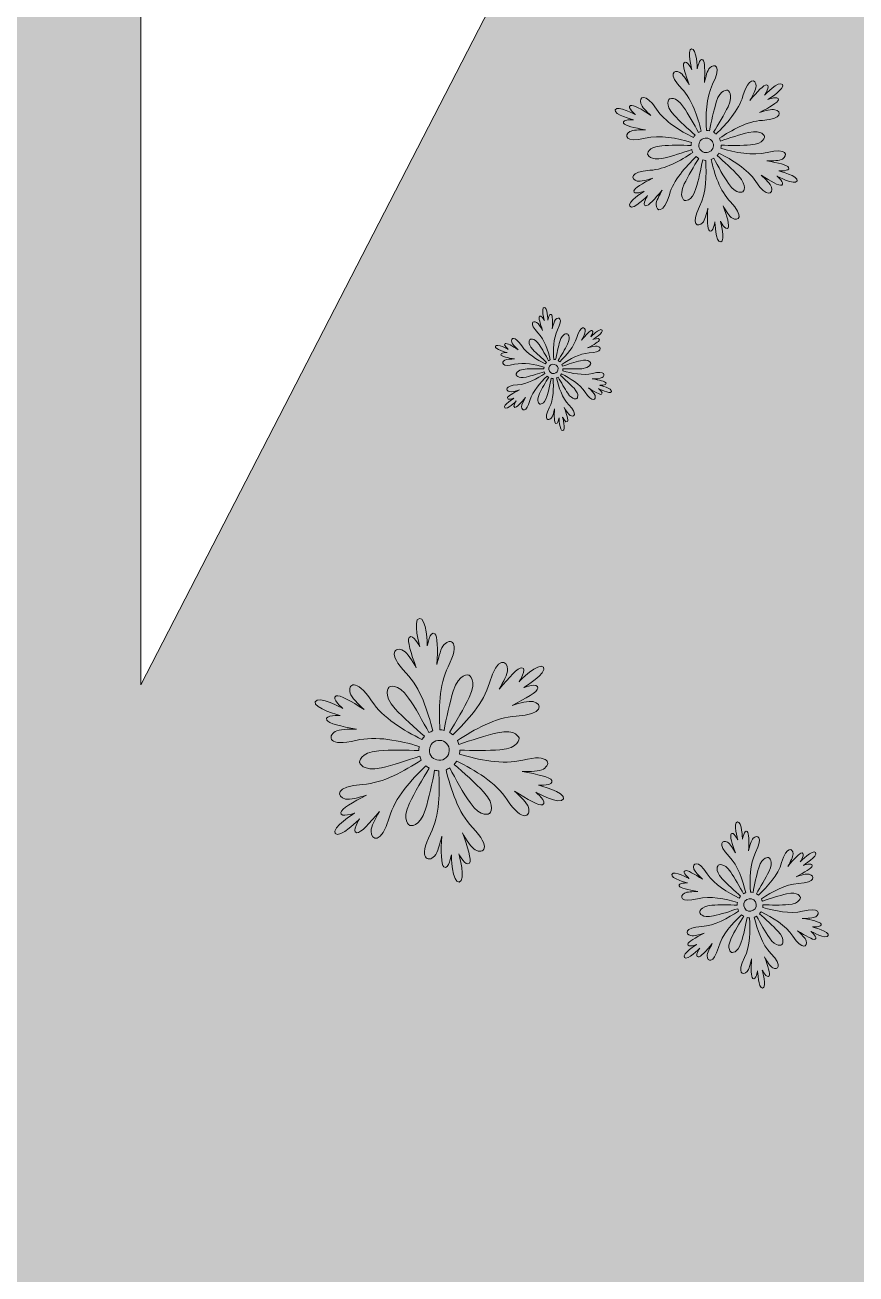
# Model space of a CAD drawing. Header units: millimetres. Extents: x 29 to 185, y -116 to -16.
# Drawn here: x 138.52 to 160.17, y -76.27 to -43.75 of the extents above; entities that cross this region are included whole.
import ezdxf

# ---------------------------------------------------------------- set-up
doc = ezdxf.new("R2010")
doc.units = ezdxf.units.MM
doc.header["$MEASUREMENT"] = 0
doc.layers.add('engraving', color=7, linetype='Continuous')
doc.layers.add('Layer 1', color=7, linetype='Continuous')

msp = doc.modelspace()

# ---------------------------------------------------------------- hatches: boundary and pattern name
at = {"layer": 'Layer 1'}
h = msp.add_hatch(color=2, dxfattribs=at)
h.dxf.hatch_style = 2
edge = h.paths.add_edge_path()
edge.add_spline(control_points=[(184.995, -30.63), (184.995, -30.63), (159.253, -30.63), (159.253, -30.63), (159.253, -30.63), (156.598, -30.558), (156.598, -30.558), (155.932, -28.837), (154.323, -27.578), (152.409, -27.432), (153.914, -26.317), (154.893, -24.534), (154.893, -22.517), (154.893, -19.136), (152.153, -16.396), (148.773, -16.396), (145.392, -16.396), (142.652, -19.136), (142.652, -22.517), (142.652, -24.534), (143.632, -26.317), (145.137, -27.432), (143.223, -27.578), (141.614, -28.837), (140.947, -30.558), (140.947, -30.558), (137.059, -30.63), (137.059, -30.63), (137.059, -30.63), (116.876, -30.63), (116.876, -30.63), (116.876, -30.63), (116.876, -115.779), (116.876, -115.779), (116.876, -115.779), (141.541, -115.779), (141.541, -115.779), (141.541, -115.779), (141.541, -85.477), (141.541, -85.477), (141.541, -85.477), (157.161, -115.779), (157.161, -115.779), (157.161, -115.779), (184.995, -115.779), (184.995, -115.779), (184.995, -115.779), (163.033, -73.145), (163.033, -73.145), (163.033, -73.145), (184.995, -30.63), (184.995, -30.63)], knot_values=[0, 0, 0, 0, 1, 1, 1, 2, 2, 2, 3, 3, 3, 4, 4, 4, 5, 5, 5, 6, 6, 6, 7, 7, 7, 8, 8, 8, 9, 9, 9, 10, 10, 10, 11, 11, 11, 12, 12, 12, 13, 13, 13, 14, 14, 14, 15, 15, 15, 16, 16, 16, 17, 17, 17, 17], degree=3, periodic=1)
edge = h.paths.add_edge_path()
edge.add_spline(control_points=[(144.965, -22.517), (144.965, -20.417), (146.673, -18.709), (148.773, -18.709), (150.872, -18.709), (152.58, -20.417), (152.58, -22.517), (152.58, -24.616), (150.872, -26.324), (148.773, -26.324), (146.673, -26.324), (144.965, -24.616), (144.965, -22.517)], knot_values=[0, 0, 0, 0, 1, 1, 1, 2, 2, 2, 3, 3, 3, 4, 4, 4, 4], degree=3, periodic=1)
h.paths.add_polyline_path([(141.541, -35.49), (154.655, -35.49), (141.541, -60.931)])

# ---------------------------------------------------------------- linework, layer by layer
at = {"layer": 'engraving', "lineweight": 0}
for points, knots in [([(158.155, -47.553), (158.155, -47.553), (158.454, -47.568), (158.41, -47.464), (158.383, -47.399), (158.133, -47.344), (157.845, -47.293), (158.001, -47.294), (158.172, -47.29), (158.249, -47.244), (158.402, -47.153), (158.372, -46.945), (157.853, -47.074), (157.469, -47.17), (157.014, -47.069), (156.645, -46.962), (156.65, -46.937), (156.652, -46.91), (156.652, -46.885), (156.884, -46.891), (157.203, -46.895), (157.418, -46.878), (157.792, -46.849), (157.785, -46.657), (157.785, -46.657), (157.785, -46.657), (157.735, -46.472), (157.369, -46.554), (157.158, -46.602), (156.855, -46.7), (156.636, -46.775), (156.629, -46.75), (156.618, -46.726), (156.606, -46.703), (156.927, -46.492), (157.331, -46.26), (157.726, -46.238), (158.261, -46.208), (158.228, -46.001), (158.054, -45.959), (157.967, -45.938), (157.802, -45.985), (157.654, -46.032), (157.914, -45.898), (158.136, -45.772), (158.144, -45.701), (158.155, -45.588), (157.873, -45.692), (157.873, -45.692), (157.873, -45.692), (158.334, -45.409), (158.248, -45.301), (158.162, -45.194), (157.785, -45.58), (157.785, -45.58), (157.785, -45.58), (157.947, -45.329), (157.835, -45.315), (157.765, -45.306), (157.592, -45.495), (157.404, -45.719), (157.483, -45.585), (157.565, -45.434), (157.564, -45.345), (157.562, -45.166), (157.367, -45.089), (157.219, -45.603), (157.11, -45.983), (156.795, -46.327), (156.518, -46.593), (156.498, -46.576), (156.477, -46.56), (156.455, -46.547), (156.576, -46.35), (156.739, -46.076), (156.832, -45.882), (156.993, -45.543), (156.824, -45.453), (156.824, -45.453), (156.824, -45.453), (156.638, -45.404), (156.526, -45.762), (156.462, -45.968), (156.396, -46.28), (156.351, -46.507), (156.325, -46.501), (156.3, -46.498), (156.274, -46.497), (156.251, -46.114), (156.253, -45.647), (156.431, -45.294), (156.673, -44.816), (156.476, -44.741), (156.354, -44.871), (156.293, -44.935), (156.25, -45.102), (156.217, -45.254), (156.231, -44.962), (156.233, -44.706), (156.175, -44.664), (156.083, -44.599), (156.032, -44.894), (156.032, -44.894), (156.032, -44.894), (156.017, -44.353), (155.881, -44.374), (155.745, -44.395), (155.891, -44.915), (155.891, -44.915), (155.891, -44.915), (155.755, -44.648), (155.686, -44.738), (155.644, -44.795), (155.721, -45.039), (155.821, -45.314), (155.745, -45.178), (155.654, -45.032), (155.577, -44.988), (155.422, -44.901), (155.256, -45.031), (155.628, -45.416), (155.903, -45.7), (156.042, -46.145), (156.135, -46.518), (156.11, -46.526), (156.086, -46.537), (156.064, -46.551), (155.953, -46.347), (155.798, -46.069), (155.675, -45.891), (155.463, -45.581), (155.3, -45.684), (155.3, -45.684), (155.3, -45.684), (155.165, -45.82), (155.42, -46.096), (155.566, -46.254), (155.803, -46.467), (155.977, -46.62), (155.959, -46.639), (155.943, -46.66), (155.93, -46.682), (155.586, -46.51), (155.183, -46.275), (154.967, -45.944), (154.674, -45.496), (154.511, -45.628), (154.561, -45.799), (154.587, -45.885), (154.709, -46.005), (154.825, -46.109), (154.579, -45.951), (154.358, -45.822), (154.293, -45.851), (154.19, -45.898), (154.42, -46.089), (154.42, -46.089), (154.42, -46.089), (153.945, -45.832), (153.895, -45.96), (153.844, -46.089), (154.368, -46.222), (154.368, -46.222), (154.368, -46.222), (154.069, -46.207), (154.113, -46.311), (154.14, -46.376), (154.39, -46.431), (154.679, -46.483), (154.523, -46.481), (154.351, -46.486), (154.274, -46.531), (154.121, -46.622), (154.151, -46.83), (154.671, -46.7), (155.054, -46.605), (155.509, -46.706), (155.878, -46.813), (155.873, -46.838), (155.871, -46.865), (155.871, -46.891), (155.639, -46.884), (155.321, -46.88), (155.106, -46.897), (154.731, -46.926), (154.738, -47.118), (154.738, -47.118), (154.738, -47.118), (154.788, -47.304), (155.155, -47.221), (155.365, -47.173), (155.668, -47.075), (155.887, -47), (155.895, -47.025), (155.905, -47.049), (155.917, -47.073), (155.597, -47.283), (155.192, -47.515), (154.797, -47.537), (154.263, -47.567), (154.296, -47.775), (154.469, -47.816), (154.556, -47.837), (154.721, -47.791), (154.87, -47.743), (154.609, -47.877), (154.387, -48.003), (154.38, -48.074), (154.369, -48.187), (154.649, -48.083), (154.649, -48.083), (154.649, -48.083), (154.189, -48.366), (154.275, -48.474), (154.361, -48.582), (154.739, -48.195), (154.739, -48.195), (154.739, -48.195), (154.576, -48.446), (154.688, -48.46), (154.758, -48.469), (154.931, -48.28), (155.119, -48.056), (155.04, -48.19), (154.958, -48.341), (154.959, -48.43), (154.962, -48.608), (155.157, -48.687), (155.304, -48.172), (155.413, -47.792), (155.728, -47.448), (156.005, -47.182), (156.025, -47.2), (156.047, -47.215), (156.069, -47.228), (155.947, -47.425), (155.785, -47.698), (155.692, -47.893), (155.53, -48.232), (155.7, -48.322), (155.7, -48.322), (155.7, -48.322), (155.886, -48.371), (155.997, -48.013), (156.061, -47.807), (156.127, -47.496), (156.172, -47.268), (156.197, -47.274), (156.224, -47.277), (156.25, -47.278), (156.272, -47.661), (156.27, -48.128), (156.092, -48.481), (155.85, -48.959), (156.047, -49.034), (156.17, -48.904), (156.231, -48.84), (156.274, -48.673), (156.306, -48.521), (156.293, -48.813), (156.291, -49.069), (156.348, -49.11), (156.44, -49.176), (156.491, -48.882), (156.491, -48.882), (156.491, -48.882), (156.506, -49.422), (156.642, -49.401), (156.778, -49.38), (156.633, -48.86), (156.633, -48.86), (156.633, -48.86), (156.768, -49.127), (156.837, -49.036), (156.88, -48.98), (156.802, -48.736), (156.703, -48.461), (156.779, -48.597), (156.869, -48.743), (156.946, -48.786), (157.102, -48.874), (157.267, -48.744), (156.895, -48.359), (156.62, -48.075), (156.481, -47.63), (156.389, -47.257), (156.413, -47.249), (156.437, -47.238), (156.46, -47.225), (156.57, -47.429), (156.725, -47.706), (156.847, -47.884), (157.06, -48.194), (157.223, -48.091), (157.223, -48.091), (157.223, -48.091), (157.359, -47.955), (157.104, -47.679), (156.957, -47.521), (156.721, -47.308), (156.547, -47.155), (156.564, -47.136), (156.58, -47.115), (156.594, -47.093), (156.937, -47.265), (157.34, -47.5), (157.556, -47.831), (157.85, -48.279), (158.013, -48.147), (157.962, -47.975), (157.937, -47.89), (157.814, -47.77), (157.699, -47.666), (157.945, -47.823), (158.166, -47.953), (158.23, -47.924), (158.333, -47.877), (158.103, -47.686), (158.103, -47.686), (158.103, -47.686), (158.579, -47.943), (158.629, -47.815), (158.679, -47.686), (158.155, -47.553), (158.155, -47.553)], [0, 0, 0, 0, 1, 1, 1, 2, 2, 2, 3, 3, 3, 4, 4, 4, 5, 5, 5, 6, 6, 6, 7, 7, 7, 8, 8, 8, 9, 9, 9, 10, 10, 10, 11, 11, 11, 12, 12, 12, 13, 13, 13, 14, 14, 14, 15, 15, 15, 16, 16, 16, 17, 17, 17, 18, 18, 18, 19, 19, 19, 20, 20, 20, 21, 21, 21, 22, 22, 22, 23, 23, 23, 24, 24, 24, 25, 25, 25, 26, 26, 26, 27, 27, 27, 28, 28, 28, 29, 29, 29, 30, 30, 30, 31, 31, 31, 32, 32, 32, 33, 33, 33, 34, 34, 34, 35, 35, 35, 36, 36, 36, 37, 37, 37, 38, 38, 38, 39, 39, 39, 40, 40, 40, 41, 41, 41, 42, 42, 42, 43, 43, 43, 44, 44, 44, 45, 45, 45, 46, 46, 46, 47, 47, 47, 48, 48, 48, 49, 49, 49, 50, 50, 50, 51, 51, 51, 52, 52, 52, 53, 53, 53, 54, 54, 54, 55, 55, 55, 56, 56, 56, 57, 57, 57, 58, 58, 58, 59, 59, 59, 60, 60, 60, 61, 61, 61, 62, 62, 62, 63, 63, 63, 64, 64, 64, 65, 65, 65, 66, 66, 66, 67, 67, 67, 68, 68, 68, 69, 69, 69, 70, 70, 70, 71, 71, 71, 72, 72, 72, 73, 73, 73, 74, 74, 74, 75, 75, 75, 76, 76, 76, 77, 77, 77, 78, 78, 78, 79, 79, 79, 80, 80, 80, 81, 81, 81, 82, 82, 82, 83, 83, 83, 84, 84, 84, 85, 85, 85, 86, 86, 86, 87, 87, 87, 88, 88, 88, 89, 89, 89, 90, 90, 90, 91, 91, 91, 92, 92, 92, 93, 93, 93, 94, 94, 94, 95, 95, 95, 96, 96, 96, 97, 97, 97, 98, 98, 98, 99, 99, 99, 100, 100, 100, 101, 101, 101, 102, 102, 102, 103, 103, 103, 104, 104, 104, 105, 105, 105, 106, 106, 106, 107, 107, 107, 108, 108, 108, 108]), ([(156.29, -47.075), (156.186, -47.091), (156.089, -47.02), (156.074, -46.916), (156.058, -46.812), (156.129, -46.715), (156.233, -46.699), (156.337, -46.684), (156.434, -46.755), (156.45, -46.859), (156.465, -46.963), (156.394, -47.06), (156.29, -47.075)], [0, 0, 0, 0, 1, 1, 1, 2, 2, 2, 3, 3, 3, 4, 4, 4, 4]), ([(153.491, -53.131), (153.491, -53.131), (153.682, -53.141), (153.654, -53.075), (153.636, -53.033), (153.477, -52.998), (153.293, -52.965), (153.393, -52.967), (153.502, -52.964), (153.551, -52.934), (153.649, -52.877), (153.63, -52.744), (153.299, -52.826), (153.054, -52.887), (152.764, -52.823), (152.529, -52.755), (152.532, -52.738), (152.533, -52.722), (152.533, -52.705), (152.681, -52.709), (152.884, -52.712), (153.021, -52.701), (153.26, -52.683), (153.255, -52.56), (153.255, -52.56), (153.255, -52.56), (153.224, -52.442), (152.99, -52.495), (152.856, -52.525), (152.663, -52.587), (152.523, -52.636), (152.518, -52.62), (152.512, -52.604), (152.504, -52.589), (152.708, -52.455), (152.966, -52.307), (153.218, -52.293), (153.559, -52.274), (153.538, -52.142), (153.427, -52.115), (153.372, -52.102), (153.266, -52.132), (153.172, -52.162), (153.338, -52.076), (153.479, -51.996), (153.484, -51.951), (153.491, -51.879), (153.312, -51.945), (153.312, -51.945), (153.312, -51.945), (153.606, -51.764), (153.551, -51.696), (153.496, -51.627), (153.255, -51.874), (153.255, -51.874), (153.255, -51.874), (153.359, -51.714), (153.288, -51.705), (153.243, -51.699), (153.133, -51.82), (153.013, -51.962), (153.063, -51.877), (153.115, -51.781), (153.114, -51.724), (153.113, -51.61), (152.989, -51.56), (152.895, -51.888), (152.825, -52.131), (152.624, -52.35), (152.448, -52.519), (152.435, -52.508), (152.421, -52.499), (152.407, -52.49), (152.485, -52.365), (152.588, -52.19), (152.648, -52.066), (152.751, -51.85), (152.642, -51.793), (152.642, -51.793), (152.642, -51.793), (152.524, -51.761), (152.453, -51.99), (152.412, -52.121), (152.37, -52.32), (152.341, -52.465), (152.325, -52.461), (152.309, -52.459), (152.292, -52.458), (152.278, -52.214), (152.279, -51.917), (152.392, -51.692), (152.546, -51.387), (152.421, -51.339), (152.343, -51.422), (152.304, -51.463), (152.277, -51.569), (152.256, -51.666), (152.265, -51.48), (152.266, -51.316), (152.229, -51.29), (152.17, -51.248), (152.138, -51.436), (152.138, -51.436), (152.138, -51.436), (152.128, -51.092), (152.042, -51.105), (151.955, -51.118), (152.048, -51.45), (152.048, -51.45), (152.048, -51.45), (151.961, -51.28), (151.918, -51.337), (151.89, -51.373), (151.94, -51.529), (152.003, -51.704), (151.955, -51.618), (151.897, -51.524), (151.848, -51.497), (151.749, -51.441), (151.643, -51.524), (151.88, -51.769), (152.056, -51.95), (152.144, -52.234), (152.203, -52.472), (152.188, -52.477), (152.173, -52.484), (152.158, -52.493), (152.088, -52.362), (151.989, -52.185), (151.911, -52.072), (151.775, -51.874), (151.672, -51.94), (151.672, -51.94), (151.672, -51.94), (151.585, -52.027), (151.748, -52.202), (151.841, -52.303), (151.992, -52.439), (152.103, -52.536), (152.091, -52.549), (152.081, -52.562), (152.073, -52.576), (151.854, -52.466), (151.597, -52.317), (151.459, -52.106), (151.272, -51.82), (151.168, -51.904), (151.2, -52.014), (151.216, -52.068), (151.295, -52.144), (151.368, -52.211), (151.211, -52.11), (151.071, -52.028), (151.029, -52.047), (150.964, -52.076), (151.11, -52.198), (151.11, -52.198), (151.11, -52.198), (150.807, -52.034), (150.775, -52.116), (150.743, -52.198), (151.077, -52.283), (151.077, -52.283), (151.077, -52.283), (150.887, -52.273), (150.915, -52.34), (150.932, -52.381), (151.091, -52.416), (151.275, -52.449), (151.176, -52.448), (151.067, -52.451), (151.017, -52.48), (150.92, -52.538), (150.939, -52.671), (151.27, -52.588), (151.515, -52.527), (151.805, -52.592), (152.04, -52.66), (152.037, -52.676), (152.035, -52.693), (152.035, -52.709), (151.887, -52.705), (151.684, -52.702), (151.547, -52.713), (151.309, -52.732), (151.313, -52.854), (151.313, -52.854), (151.313, -52.854), (151.345, -52.973), (151.579, -52.92), (151.713, -52.889), (151.906, -52.827), (152.046, -52.779), (152.05, -52.795), (152.057, -52.81), (152.065, -52.825), (151.86, -52.959), (151.602, -53.107), (151.351, -53.121), (151.01, -53.14), (151.031, -53.273), (151.142, -53.299), (151.197, -53.313), (151.302, -53.283), (151.397, -53.253), (151.231, -53.338), (151.089, -53.419), (151.085, -53.464), (151.078, -53.535), (151.257, -53.47), (151.257, -53.47), (151.257, -53.47), (150.963, -53.65), (151.018, -53.719), (151.073, -53.787), (151.314, -53.541), (151.314, -53.541), (151.314, -53.541), (151.209, -53.701), (151.281, -53.71), (151.326, -53.715), (151.436, -53.595), (151.556, -53.452), (151.506, -53.538), (151.453, -53.634), (151.454, -53.69), (151.456, -53.804), (151.58, -53.854), (151.674, -53.526), (151.743, -53.284), (151.944, -53.065), (152.121, -52.895), (152.134, -52.906), (152.147, -52.916), (152.161, -52.924), (152.084, -53.05), (151.98, -53.224), (151.921, -53.348), (151.818, -53.564), (151.926, -53.622), (151.926, -53.622), (151.926, -53.622), (152.045, -53.653), (152.115, -53.424), (152.156, -53.293), (152.198, -53.095), (152.227, -52.95), (152.243, -52.953), (152.26, -52.956), (152.277, -52.956), (152.291, -53.2), (152.29, -53.498), (152.176, -53.723), (152.022, -54.027), (152.148, -54.075), (152.226, -53.993), (152.265, -53.952), (152.292, -53.845), (152.313, -53.749), (152.304, -53.935), (152.303, -54.098), (152.339, -54.124), (152.398, -54.166), (152.431, -53.978), (152.431, -53.978), (152.431, -53.978), (152.44, -54.323), (152.527, -54.309), (152.614, -54.296), (152.521, -53.965), (152.521, -53.965), (152.521, -53.965), (152.607, -54.135), (152.651, -54.077), (152.678, -54.041), (152.629, -53.886), (152.565, -53.71), (152.614, -53.797), (152.671, -53.89), (152.721, -53.918), (152.82, -53.974), (152.925, -53.891), (152.688, -53.645), (152.513, -53.464), (152.424, -53.18), (152.365, -52.943), (152.381, -52.937), (152.396, -52.93), (152.411, -52.922), (152.481, -53.052), (152.58, -53.229), (152.658, -53.342), (152.793, -53.54), (152.897, -53.475), (152.897, -53.475), (152.897, -53.475), (152.984, -53.388), (152.821, -53.212), (152.728, -53.111), (152.577, -52.975), (152.466, -52.878), (152.477, -52.866), (152.487, -52.852), (152.496, -52.838), (152.715, -52.948), (152.972, -53.098), (153.11, -53.309), (153.297, -53.594), (153.401, -53.51), (153.368, -53.401), (153.352, -53.347), (153.274, -53.27), (153.2, -53.203), (153.357, -53.304), (153.498, -53.386), (153.539, -53.368), (153.605, -53.338), (153.458, -53.216), (153.458, -53.216), (153.458, -53.216), (153.761, -53.38), (153.793, -53.298), (153.825, -53.216), (153.491, -53.131), (153.491, -53.131)], [0, 0, 0, 0, 1, 1, 1, 2, 2, 2, 3, 3, 3, 4, 4, 4, 5, 5, 5, 6, 6, 6, 7, 7, 7, 8, 8, 8, 9, 9, 9, 10, 10, 10, 11, 11, 11, 12, 12, 12, 13, 13, 13, 14, 14, 14, 15, 15, 15, 16, 16, 16, 17, 17, 17, 18, 18, 18, 19, 19, 19, 20, 20, 20, 21, 21, 21, 22, 22, 22, 23, 23, 23, 24, 24, 24, 25, 25, 25, 26, 26, 26, 27, 27, 27, 28, 28, 28, 29, 29, 29, 30, 30, 30, 31, 31, 31, 32, 32, 32, 33, 33, 33, 34, 34, 34, 35, 35, 35, 36, 36, 36, 37, 37, 37, 38, 38, 38, 39, 39, 39, 40, 40, 40, 41, 41, 41, 42, 42, 42, 43, 43, 43, 44, 44, 44, 45, 45, 45, 46, 46, 46, 47, 47, 47, 48, 48, 48, 49, 49, 49, 50, 50, 50, 51, 51, 51, 52, 52, 52, 53, 53, 53, 54, 54, 54, 55, 55, 55, 56, 56, 56, 57, 57, 57, 58, 58, 58, 59, 59, 59, 60, 60, 60, 61, 61, 61, 62, 62, 62, 63, 63, 63, 64, 64, 64, 65, 65, 65, 66, 66, 66, 67, 67, 67, 68, 68, 68, 69, 69, 69, 70, 70, 70, 71, 71, 71, 72, 72, 72, 73, 73, 73, 74, 74, 74, 75, 75, 75, 76, 76, 76, 77, 77, 77, 78, 78, 78, 79, 79, 79, 80, 80, 80, 81, 81, 81, 82, 82, 82, 83, 83, 83, 84, 84, 84, 85, 85, 85, 86, 86, 86, 87, 87, 87, 88, 88, 88, 89, 89, 89, 90, 90, 90, 91, 91, 91, 92, 92, 92, 93, 93, 93, 94, 94, 94, 95, 95, 95, 96, 96, 96, 97, 97, 97, 98, 98, 98, 99, 99, 99, 100, 100, 100, 101, 101, 101, 102, 102, 102, 103, 103, 103, 104, 104, 104, 105, 105, 105, 106, 106, 106, 107, 107, 107, 108, 108, 108, 108]), ([(152.302, -52.827), (152.236, -52.837), (152.174, -52.791), (152.164, -52.725), (152.154, -52.659), (152.2, -52.597), (152.266, -52.587), (152.332, -52.577), (152.394, -52.623), (152.404, -52.689), (152.414, -52.755), (152.369, -52.817), (152.302, -52.827)], [0, 0, 0, 0, 1, 1, 1, 2, 2, 2, 3, 3, 3, 4, 4, 4, 4]), ([(151.897, -63.543), (151.897, -63.543), (152.305, -63.564), (152.245, -63.422), (152.207, -63.333), (151.867, -63.258), (151.473, -63.188), (151.686, -63.191), (151.92, -63.185), (152.025, -63.122), (152.234, -62.998), (152.193, -62.713), (151.484, -62.89), (150.961, -63.021), (150.34, -62.882), (149.836, -62.737), (149.843, -62.702), (149.846, -62.666), (149.846, -62.631), (150.163, -62.64), (150.597, -62.646), (150.891, -62.623), (151.402, -62.583), (151.392, -62.32), (151.392, -62.32), (151.392, -62.32), (151.324, -62.067), (150.824, -62.18), (150.537, -62.245), (150.123, -62.379), (149.824, -62.482), (149.814, -62.448), (149.8, -62.415), (149.783, -62.383), (150.221, -62.095), (150.773, -61.778), (151.311, -61.748), (152.041, -61.708), (151.996, -61.424), (151.759, -61.367), (151.641, -61.339), (151.415, -61.403), (151.213, -61.468), (151.568, -61.284), (151.871, -61.112), (151.881, -61.015), (151.896, -60.862), (151.512, -61.002), (151.512, -61.002), (151.512, -61.002), (152.141, -60.616), (152.024, -60.47), (151.906, -60.323), (151.391, -60.85), (151.391, -60.85), (151.391, -60.85), (151.613, -60.507), (151.461, -60.488), (151.364, -60.476), (151.129, -60.734), (150.872, -61.04), (150.98, -60.857), (151.092, -60.651), (151.09, -60.529), (151.087, -60.285), (150.821, -60.179), (150.619, -60.881), (150.471, -61.4), (150.041, -61.869), (149.663, -62.233), (149.636, -62.209), (149.607, -62.188), (149.576, -62.171), (149.742, -61.901), (149.964, -61.528), (150.091, -61.262), (150.312, -60.8), (150.08, -60.677), (150.08, -60.677), (150.08, -60.677), (149.826, -60.609), (149.674, -61.099), (149.587, -61.38), (149.496, -61.805), (149.435, -62.116), (149.4, -62.107), (149.365, -62.103), (149.33, -62.102), (149.299, -61.579), (149.301, -60.942), (149.544, -60.46), (149.874, -59.807), (149.606, -59.705), (149.439, -59.882), (149.355, -59.97), (149.297, -60.197), (149.252, -60.405), (149.271, -60.006), (149.273, -59.656), (149.195, -59.6), (149.069, -59.51), (149, -59.913), (149, -59.913), (149, -59.913), (148.979, -59.175), (148.793, -59.203), (148.607, -59.231), (148.807, -59.942), (148.807, -59.942), (148.807, -59.942), (148.622, -59.578), (148.528, -59.701), (148.47, -59.778), (148.576, -60.111), (148.712, -60.487), (148.608, -60.301), (148.484, -60.101), (148.379, -60.042), (148.167, -59.923), (147.94, -60.1), (148.449, -60.626), (148.824, -61.014), (149.014, -61.622), (149.14, -62.131), (149.106, -62.142), (149.074, -62.157), (149.043, -62.175), (148.892, -61.897), (148.68, -61.517), (148.513, -61.275), (148.224, -60.852), (148.002, -60.991), (148.002, -60.991), (148.002, -60.991), (147.817, -61.177), (148.164, -61.554), (148.364, -61.77), (148.687, -62.061), (148.925, -62.269), (148.9, -62.296), (148.879, -62.325), (148.86, -62.354), (148.392, -62.119), (147.842, -61.798), (147.546, -61.346), (147.147, -60.735), (146.924, -60.916), (146.993, -61.149), (147.028, -61.266), (147.195, -61.43), (147.352, -61.572), (147.017, -61.357), (146.715, -61.18), (146.627, -61.22), (146.486, -61.284), (146.8, -61.545), (146.8, -61.545), (146.8, -61.545), (146.152, -61.194), (146.083, -61.369), (146.015, -61.544), (146.729, -61.727), (146.729, -61.727), (146.729, -61.727), (146.321, -61.705), (146.381, -61.847), (146.419, -61.937), (146.76, -62.012), (147.153, -62.082), (146.941, -62.08), (146.707, -62.086), (146.602, -62.148), (146.393, -62.273), (146.433, -62.557), (147.142, -62.379), (147.666, -62.249), (148.287, -62.387), (148.79, -62.533), (148.783, -62.568), (148.78, -62.604), (148.78, -62.64), (148.464, -62.63), (148.029, -62.624), (147.736, -62.647), (147.225, -62.688), (147.235, -62.95), (147.235, -62.95), (147.235, -62.95), (147.303, -63.203), (147.803, -63.09), (148.09, -63.025), (148.503, -62.891), (148.802, -62.789), (148.813, -62.823), (148.826, -62.856), (148.843, -62.888), (148.406, -63.175), (147.854, -63.492), (147.315, -63.522), (146.586, -63.562), (146.631, -63.846), (146.867, -63.903), (146.986, -63.931), (147.211, -63.868), (147.414, -63.803), (147.059, -63.986), (146.755, -64.158), (146.746, -64.255), (146.731, -64.408), (147.114, -64.267), (147.114, -64.267), (147.114, -64.267), (146.485, -64.653), (146.603, -64.801), (146.72, -64.948), (147.236, -64.42), (147.236, -64.42), (147.236, -64.42), (147.013, -64.762), (147.166, -64.782), (147.262, -64.794), (147.498, -64.536), (147.755, -64.23), (147.647, -64.413), (147.535, -64.62), (147.537, -64.741), (147.54, -64.984), (147.806, -65.091), (148.007, -64.389), (148.155, -63.87), (148.586, -63.401), (148.963, -63.037), (148.991, -63.061), (149.02, -63.082), (149.05, -63.099), (148.884, -63.369), (148.663, -63.742), (148.536, -64.008), (148.315, -64.471), (148.547, -64.593), (148.547, -64.593), (148.547, -64.593), (148.8, -64.661), (148.952, -64.171), (149.04, -63.89), (149.13, -63.466), (149.191, -63.155), (149.226, -63.162), (149.262, -63.167), (149.297, -63.169), (149.327, -63.691), (149.325, -64.328), (149.082, -64.81), (148.752, -65.463), (149.021, -65.565), (149.188, -65.388), (149.271, -65.3), (149.33, -65.073), (149.374, -64.866), (149.356, -65.264), (149.353, -65.613), (149.432, -65.67), (149.557, -65.76), (149.627, -65.358), (149.627, -65.358), (149.627, -65.358), (149.646, -66.095), (149.832, -66.067), (150.018, -66.038), (149.82, -65.329), (149.82, -65.329), (149.82, -65.329), (150.005, -65.692), (150.098, -65.569), (150.157, -65.492), (150.051, -65.159), (149.915, -64.784), (150.019, -64.968), (150.142, -65.168), (150.248, -65.228), (150.46, -65.348), (150.686, -65.17), (150.178, -64.644), (149.803, -64.256), (149.612, -63.648), (149.487, -63.14), (149.52, -63.128), (149.553, -63.113), (149.584, -63.095), (149.734, -63.374), (149.946, -63.753), (150.113, -63.995), (150.403, -64.418), (150.625, -64.279), (150.625, -64.279), (150.625, -64.279), (150.81, -64.093), (150.462, -63.716), (150.262, -63.5), (149.94, -63.209), (149.702, -63.001), (149.726, -62.975), (149.748, -62.946), (149.767, -62.916), (150.235, -63.151), (150.785, -63.471), (151.08, -63.923), (151.48, -64.535), (151.703, -64.354), (151.634, -64.121), (151.599, -64.005), (151.432, -63.84), (151.274, -63.698), (151.61, -63.913), (151.911, -64.09), (152, -64.051), (152.14, -63.986), (151.826, -63.725), (151.826, -63.725), (151.826, -63.725), (152.475, -64.077), (152.543, -63.902), (152.612, -63.726), (151.897, -63.543), (151.897, -63.543)], [0, 0, 0, 0, 1, 1, 1, 2, 2, 2, 3, 3, 3, 4, 4, 4, 5, 5, 5, 6, 6, 6, 7, 7, 7, 8, 8, 8, 9, 9, 9, 10, 10, 10, 11, 11, 11, 12, 12, 12, 13, 13, 13, 14, 14, 14, 15, 15, 15, 16, 16, 16, 17, 17, 17, 18, 18, 18, 19, 19, 19, 20, 20, 20, 21, 21, 21, 22, 22, 22, 23, 23, 23, 24, 24, 24, 25, 25, 25, 26, 26, 26, 27, 27, 27, 28, 28, 28, 29, 29, 29, 30, 30, 30, 31, 31, 31, 32, 32, 32, 33, 33, 33, 34, 34, 34, 35, 35, 35, 36, 36, 36, 37, 37, 37, 38, 38, 38, 39, 39, 39, 40, 40, 40, 41, 41, 41, 42, 42, 42, 43, 43, 43, 44, 44, 44, 45, 45, 45, 46, 46, 46, 47, 47, 47, 48, 48, 48, 49, 49, 49, 50, 50, 50, 51, 51, 51, 52, 52, 52, 53, 53, 53, 54, 54, 54, 55, 55, 55, 56, 56, 56, 57, 57, 57, 58, 58, 58, 59, 59, 59, 60, 60, 60, 61, 61, 61, 62, 62, 62, 63, 63, 63, 64, 64, 64, 65, 65, 65, 66, 66, 66, 67, 67, 67, 68, 68, 68, 69, 69, 69, 70, 70, 70, 71, 71, 71, 72, 72, 72, 73, 73, 73, 74, 74, 74, 75, 75, 75, 76, 76, 76, 77, 77, 77, 78, 78, 78, 79, 79, 79, 80, 80, 80, 81, 81, 81, 82, 82, 82, 83, 83, 83, 84, 84, 84, 85, 85, 85, 86, 86, 86, 87, 87, 87, 88, 88, 88, 89, 89, 89, 90, 90, 90, 91, 91, 91, 92, 92, 92, 93, 93, 93, 94, 94, 94, 95, 95, 95, 96, 96, 96, 97, 97, 97, 98, 98, 98, 99, 99, 99, 100, 100, 100, 101, 101, 101, 102, 102, 102, 103, 103, 103, 104, 104, 104, 105, 105, 105, 106, 106, 106, 107, 107, 107, 108, 108, 108, 108]), ([(149.352, -62.892), (149.21, -62.913), (149.078, -62.816), (149.057, -62.674), (149.035, -62.532), (149.133, -62.4), (149.274, -62.378), (149.416, -62.357), (149.548, -62.454), (149.57, -62.596), (149.591, -62.738), (149.494, -62.87), (149.352, -62.892)], [0, 0, 0, 0, 1, 1, 1, 2, 2, 2, 3, 3, 3, 4, 4, 4, 4]), ([(159.034, -67.233), (159.034, -67.233), (159.291, -67.246), (159.254, -67.157), (159.23, -67.1), (159.015, -67.053), (158.767, -67.009), (158.901, -67.011), (159.049, -67.007), (159.115, -66.967), (159.247, -66.889), (159.221, -66.71), (158.774, -66.822), (158.444, -66.904), (158.053, -66.817), (157.735, -66.725), (157.74, -66.703), (157.742, -66.681), (157.742, -66.658), (157.941, -66.664), (158.215, -66.667), (158.4, -66.653), (158.722, -66.628), (158.716, -66.462), (158.716, -66.462), (158.716, -66.462), (158.673, -66.303), (158.358, -66.374), (158.177, -66.415), (157.916, -66.499), (157.727, -66.564), (157.721, -66.543), (157.712, -66.522), (157.701, -66.502), (157.978, -66.32), (158.326, -66.121), (158.665, -66.102), (159.125, -66.077), (159.097, -65.898), (158.948, -65.862), (158.873, -65.844), (158.73, -65.884), (158.603, -65.925), (158.827, -65.81), (159.018, -65.701), (159.024, -65.64), (159.034, -65.543), (158.792, -65.632), (158.792, -65.632), (158.792, -65.632), (159.188, -65.389), (159.114, -65.297), (159.04, -65.204), (158.715, -65.536), (158.715, -65.536), (158.715, -65.536), (158.855, -65.32), (158.759, -65.308), (158.699, -65.301), (158.55, -65.463), (158.388, -65.656), (158.456, -65.54), (158.527, -65.411), (158.526, -65.334), (158.524, -65.181), (158.356, -65.114), (158.229, -65.556), (158.135, -65.883), (157.864, -66.178), (157.626, -66.407), (157.609, -66.393), (157.591, -66.379), (157.571, -66.368), (157.676, -66.199), (157.816, -65.963), (157.896, -65.796), (158.035, -65.505), (157.889, -65.427), (157.889, -65.427), (157.889, -65.427), (157.729, -65.385), (157.633, -65.693), (157.578, -65.87), (157.521, -66.138), (157.483, -66.334), (157.46, -66.329), (157.438, -66.326), (157.416, -66.325), (157.397, -65.995), (157.398, -65.594), (157.551, -65.291), (157.759, -64.879), (157.59, -64.815), (157.485, -64.926), (157.432, -64.982), (157.395, -65.125), (157.367, -65.256), (157.379, -65.005), (157.381, -64.784), (157.331, -64.749), (157.252, -64.692), (157.208, -64.946), (157.208, -64.946), (157.208, -64.946), (157.195, -64.481), (157.078, -64.499), (156.961, -64.517), (157.087, -64.964), (157.087, -64.964), (157.087, -64.964), (156.97, -64.735), (156.911, -64.813), (156.874, -64.861), (156.941, -65.071), (157.026, -65.308), (156.961, -65.191), (156.883, -65.065), (156.817, -65.027), (156.683, -64.952), (156.54, -65.064), (156.861, -65.395), (157.097, -65.64), (157.217, -66.023), (157.296, -66.343), (157.275, -66.35), (157.255, -66.36), (157.235, -66.371), (157.14, -66.196), (157.007, -65.957), (156.901, -65.804), (156.719, -65.537), (156.579, -65.625), (156.579, -65.625), (156.579, -65.625), (156.462, -65.743), (156.681, -65.98), (156.807, -66.116), (157.011, -66.299), (157.161, -66.43), (157.145, -66.447), (157.132, -66.465), (157.12, -66.484), (156.825, -66.336), (156.478, -66.134), (156.292, -65.849), (156.04, -65.464), (155.899, -65.578), (155.943, -65.725), (155.965, -65.799), (156.07, -65.902), (156.17, -65.991), (155.958, -65.856), (155.768, -65.744), (155.712, -65.77), (155.624, -65.81), (155.822, -65.975), (155.822, -65.975), (155.822, -65.975), (155.413, -65.753), (155.37, -65.864), (155.326, -65.974), (155.777, -66.089), (155.777, -66.089), (155.777, -66.089), (155.52, -66.075), (155.557, -66.165), (155.581, -66.221), (155.796, -66.269), (156.044, -66.313), (155.91, -66.311), (155.763, -66.315), (155.696, -66.354), (155.565, -66.433), (155.59, -66.612), (156.037, -66.5), (156.367, -66.418), (156.758, -66.505), (157.076, -66.597), (157.072, -66.619), (157.069, -66.641), (157.07, -66.664), (156.87, -66.658), (156.596, -66.654), (156.411, -66.669), (156.089, -66.694), (156.095, -66.859), (156.095, -66.859), (156.095, -66.859), (156.138, -67.019), (156.454, -66.948), (156.635, -66.907), (156.895, -66.822), (157.084, -66.758), (157.09, -66.779), (157.099, -66.8), (157.109, -66.82), (156.834, -67.001), (156.486, -67.201), (156.146, -67.219), (155.686, -67.245), (155.715, -67.424), (155.864, -67.46), (155.939, -67.478), (156.08, -67.438), (156.208, -67.397), (155.984, -67.512), (155.793, -67.621), (155.787, -67.682), (155.778, -67.778), (156.019, -67.689), (156.019, -67.689), (156.019, -67.689), (155.623, -67.933), (155.697, -68.025), (155.771, -68.118), (156.096, -67.786), (156.096, -67.786), (156.096, -67.786), (155.955, -68.001), (156.052, -68.014), (156.113, -68.021), (156.261, -67.859), (156.423, -67.666), (156.355, -67.781), (156.285, -67.911), (156.286, -67.988), (156.288, -68.141), (156.455, -68.209), (156.582, -67.766), (156.675, -67.439), (156.947, -67.143), (157.185, -66.914), (157.202, -66.93), (157.221, -66.942), (157.24, -66.953), (157.135, -67.123), (156.995, -67.358), (156.915, -67.526), (156.776, -67.818), (156.922, -67.895), (156.922, -67.895), (156.922, -67.895), (157.082, -67.937), (157.178, -67.629), (157.233, -67.451), (157.29, -67.184), (157.329, -66.988), (157.35, -66.993), (157.373, -66.996), (157.395, -66.997), (157.414, -67.326), (157.413, -67.727), (157.26, -68.031), (157.052, -68.442), (157.221, -68.507), (157.327, -68.395), (157.379, -68.34), (157.416, -68.197), (157.444, -68.066), (157.432, -68.317), (157.431, -68.537), (157.48, -68.573), (157.559, -68.629), (157.603, -68.376), (157.603, -68.376), (157.603, -68.376), (157.615, -68.84), (157.733, -68.823), (157.85, -68.805), (157.725, -68.358), (157.725, -68.358), (157.725, -68.358), (157.842, -68.587), (157.9, -68.509), (157.937, -68.461), (157.87, -68.251), (157.785, -68.015), (157.85, -68.131), (157.928, -68.257), (157.995, -68.294), (158.128, -68.37), (158.27, -68.258), (157.95, -67.927), (157.714, -67.682), (157.594, -67.299), (157.515, -66.979), (157.536, -66.971), (157.556, -66.962), (157.576, -66.951), (157.671, -67.127), (157.805, -67.365), (157.909, -67.518), (158.092, -67.784), (158.232, -67.696), (158.232, -67.696), (158.232, -67.696), (158.349, -67.579), (158.13, -67.342), (158.004, -67.206), (157.801, -67.023), (157.651, -66.891), (157.666, -66.875), (157.68, -66.857), (157.691, -66.838), (157.987, -66.986), (158.333, -67.188), (158.519, -67.472), (158.771, -67.858), (158.912, -67.744), (158.868, -67.597), (158.846, -67.524), (158.741, -67.42), (158.642, -67.33), (158.853, -67.466), (159.043, -67.577), (159.099, -67.553), (159.187, -67.512), (158.99, -67.348), (158.99, -67.348), (158.99, -67.348), (159.398, -67.569), (159.442, -67.459), (159.485, -67.348), (159.034, -67.233), (159.034, -67.233)], [0, 0, 0, 0, 1, 1, 1, 2, 2, 2, 3, 3, 3, 4, 4, 4, 5, 5, 5, 6, 6, 6, 7, 7, 7, 8, 8, 8, 9, 9, 9, 10, 10, 10, 11, 11, 11, 12, 12, 12, 13, 13, 13, 14, 14, 14, 15, 15, 15, 16, 16, 16, 17, 17, 17, 18, 18, 18, 19, 19, 19, 20, 20, 20, 21, 21, 21, 22, 22, 22, 23, 23, 23, 24, 24, 24, 25, 25, 25, 26, 26, 26, 27, 27, 27, 28, 28, 28, 29, 29, 29, 30, 30, 30, 31, 31, 31, 32, 32, 32, 33, 33, 33, 34, 34, 34, 35, 35, 35, 36, 36, 36, 37, 37, 37, 38, 38, 38, 39, 39, 39, 40, 40, 40, 41, 41, 41, 42, 42, 42, 43, 43, 43, 44, 44, 44, 45, 45, 45, 46, 46, 46, 47, 47, 47, 48, 48, 48, 49, 49, 49, 50, 50, 50, 51, 51, 51, 52, 52, 52, 53, 53, 53, 54, 54, 54, 55, 55, 55, 56, 56, 56, 57, 57, 57, 58, 58, 58, 59, 59, 59, 60, 60, 60, 61, 61, 61, 62, 62, 62, 63, 63, 63, 64, 64, 64, 65, 65, 65, 66, 66, 66, 67, 67, 67, 68, 68, 68, 69, 69, 69, 70, 70, 70, 71, 71, 71, 72, 72, 72, 73, 73, 73, 74, 74, 74, 75, 75, 75, 76, 76, 76, 77, 77, 77, 78, 78, 78, 79, 79, 79, 80, 80, 80, 81, 81, 81, 82, 82, 82, 83, 83, 83, 84, 84, 84, 85, 85, 85, 86, 86, 86, 87, 87, 87, 88, 88, 88, 89, 89, 89, 90, 90, 90, 91, 91, 91, 92, 92, 92, 93, 93, 93, 94, 94, 94, 95, 95, 95, 96, 96, 96, 97, 97, 97, 98, 98, 98, 99, 99, 99, 100, 100, 100, 101, 101, 101, 102, 102, 102, 103, 103, 103, 104, 104, 104, 105, 105, 105, 106, 106, 106, 107, 107, 107, 108, 108, 108, 108]), ([(157.43, -66.823), (157.341, -66.836), (157.257, -66.775), (157.244, -66.685), (157.23, -66.596), (157.292, -66.513), (157.381, -66.499), (157.47, -66.486), (157.554, -66.547), (157.567, -66.636), (157.581, -66.726), (157.519, -66.809), (157.43, -66.823)], [0, 0, 0, 0, 1, 1, 1, 2, 2, 2, 3, 3, 3, 4, 4, 4, 4])]:
    msp.add_open_spline(points, degree=3, knots=knots, dxfattribs=at)
at = {"layer": 'Layer 1', "lineweight": 0}
msp.add_lwpolyline([(141.541, -35.49), (154.655, -35.49), (141.541, -60.931), (141.541, -35.49)], dxfattribs=at)
msp.add_open_spline([(184.995, -30.63), (184.995, -30.63), (159.253, -30.63), (159.253, -30.63), (159.253, -30.63), (156.598, -30.558), (156.598, -30.558), (155.932, -28.837), (154.323, -27.578), (152.409, -27.432), (153.914, -26.317), (154.893, -24.534), (154.893, -22.517), (154.893, -19.136), (152.153, -16.396), (148.773, -16.396), (145.392, -16.396), (142.652, -19.136), (142.652, -22.517), (142.652, -24.534), (143.632, -26.317), (145.137, -27.432), (143.223, -27.578), (141.614, -28.837), (140.947, -30.558), (140.947, -30.558), (137.059, -30.63), (137.059, -30.63), (137.059, -30.63), (116.876, -30.63), (116.876, -30.63), (116.876, -30.63), (116.876, -115.779), (116.876, -115.779), (116.876, -115.779), (141.541, -115.779), (141.541, -115.779), (141.541, -115.779), (141.541, -85.477), (141.541, -85.477), (141.541, -85.477), (157.161, -115.779), (157.161, -115.779), (157.161, -115.779), (184.995, -115.779), (184.995, -115.779), (184.995, -115.779), (163.033, -73.145), (163.033, -73.145), (163.033, -73.145), (184.995, -30.63), (184.995, -30.63)], degree=3, knots=[0, 0, 0, 0, 1, 1, 1, 2, 2, 2, 3, 3, 3, 4, 4, 4, 5, 5, 5, 6, 6, 6, 7, 7, 7, 8, 8, 8, 9, 9, 9, 10, 10, 10, 11, 11, 11, 12, 12, 12, 13, 13, 13, 14, 14, 14, 15, 15, 15, 16, 16, 16, 17, 17, 17, 17], dxfattribs=at)

doc.saveas('drawing.dxf')
